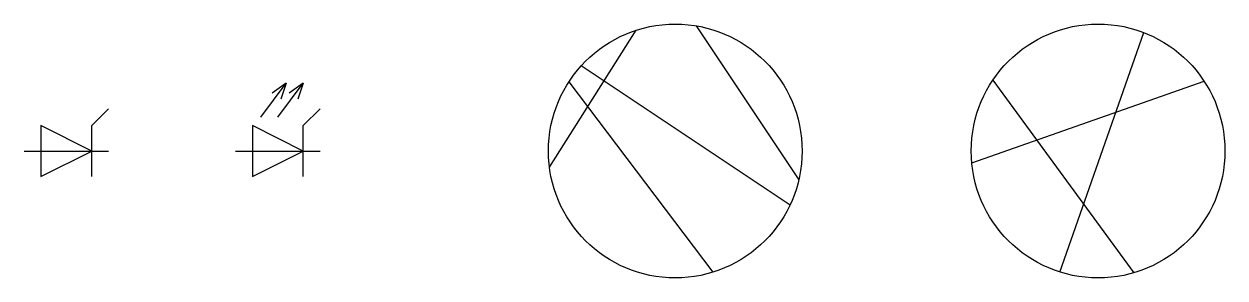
# Model space of a CAD drawing. Header units: millimetres. Extents: x -2 to 140, y -15 to 15.
import ezdxf

# ---------------------------------------------------------------- set-up
doc = ezdxf.new("R2010")
doc.units = ezdxf.units.MM

msp = doc.modelspace()

# ---------------------------------------------------------------- linework, layer by layer
for p, q in [((120.49, -14.31), (130.4, 13.99)), ((26, 4), (29, 8)), ((29, 8), (27.36, 6.85)), ((28, 4), (31, 8)), ((29, 8), (28.36, 6.11)), ((31, 8), (29.36, 6.85)), ((31, 8), (30.36, 6.11)), ((110.06, -1.38), (137.54, 8.24)), ((112.54, 8.35), (129.22, -14.39)), ((31, 3), (33, 5)), ((31, -3), (31, 3)), ((-2, 0), (8, 0)), ((23, 0), (33, 0))]:
    msp.add_line(p, q)
for points in [[(60.12, -1.91), (70.37, 14.27)], [(77.47, 14.8), (89.61, -3.41)], [(88.57, -6.38), (63.89, 10.08)], [(62.42, 8.17), (79.46, -14.32)], [(6, -3), (6, 3), (8, 5)]]:
    msp.add_lwpolyline(points)
for points in [[(0, -3), (6, 0), (0, 3), (0, -3)], [(25, 3), (25, -3), (31, 0), (25, 3)]]:
    msp.add_lwpolyline(points, close=True)
for centre in [(75, 0), (125, 0)]:
    msp.add_circle(centre, 15)

doc.saveas('drawing.dxf')
